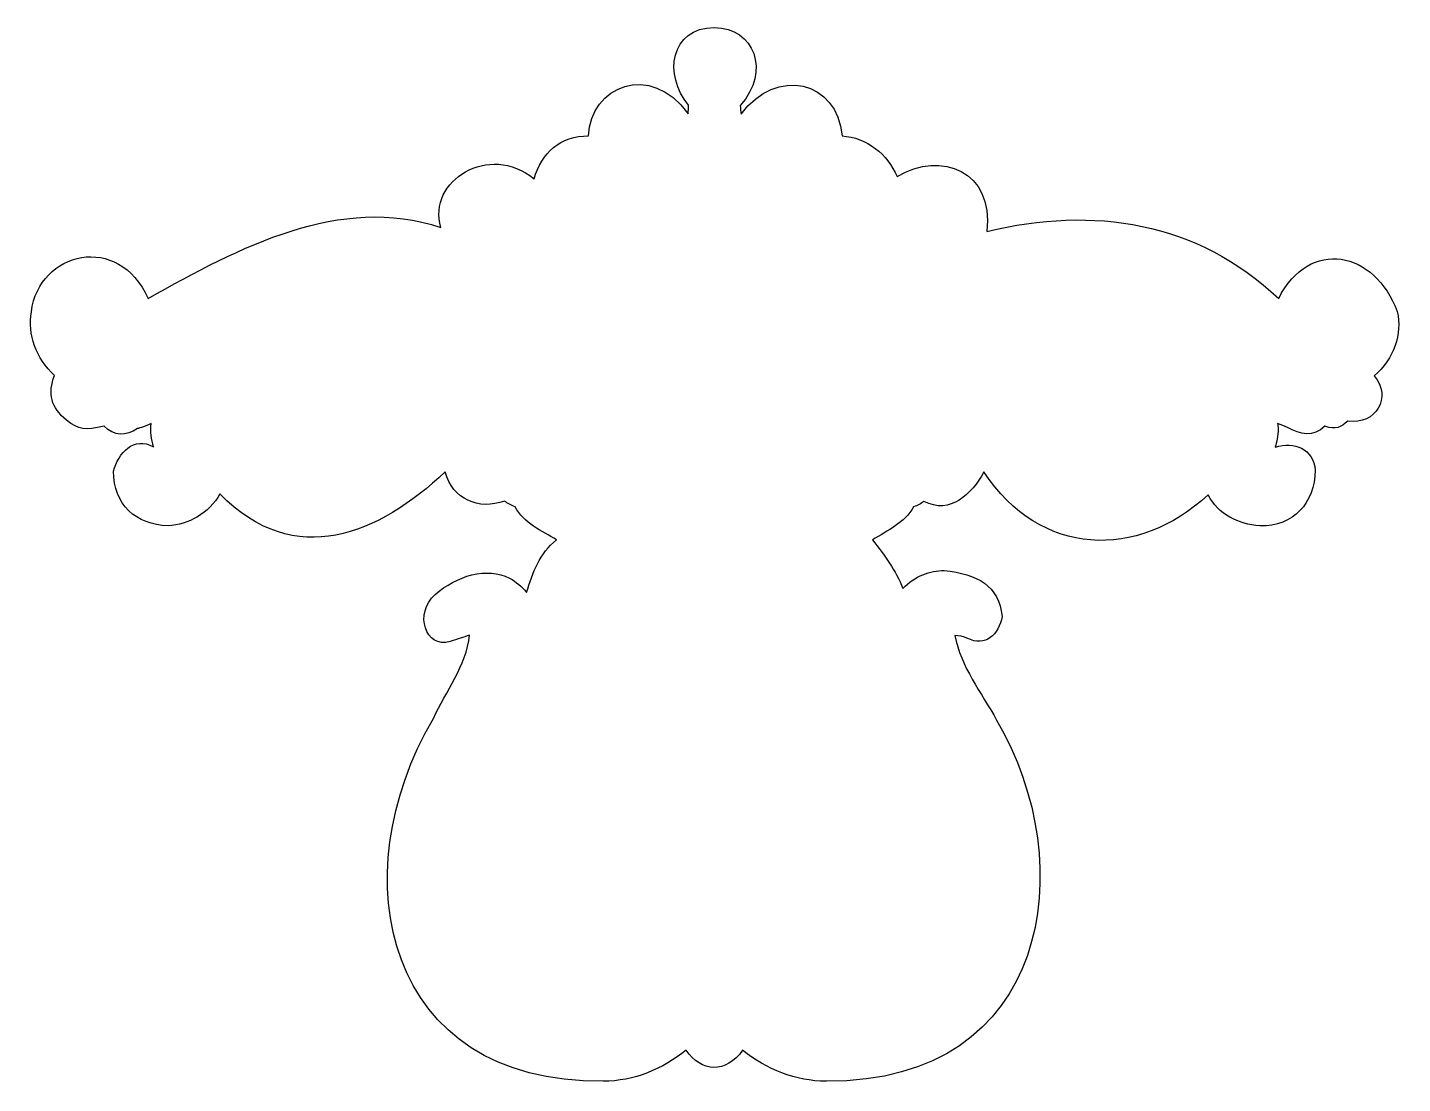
# Model space of a CAD drawing. Header units: centimetres. Extents: x -6.8 to 4.7, y 2.7 to 11.6.
import ezdxf

# ---------------------------------------------------------------- set-up
doc = ezdxf.new("R2010")
doc.units = ezdxf.units.CM
doc.header["$MEASUREMENT"] = 0
doc.layers.add('Layer 1', color=7, linetype='Continuous')

msp = doc.modelspace()

# ---------------------------------------------------------------- linework, layer by layer
at = {"layer": 'Layer 1', "color": 216}
msp.add_open_spline([(-1.26897, 10.9647), (-1.26895, 10.93985), (-1.27168, 10.91504), (-1.27393, 10.89029), (-1.27393, 10.89029), (-1.58601, 11.33441), (-2.09721, 11.12119), (-2.10902, 10.70508), (-2.10902, 10.70508), (-2.34434, 10.71225), (-2.50412, 10.56034), (-2.56626, 10.34541), (-2.56626, 10.34541), (-2.94344, 10.65401), (-3.4654, 10.32829), (-3.34843, 9.93696), (-3.34843, 9.93696), (-4.19738, 10.21719), (-5.03144, 9.77396), (-5.8074, 9.34), (-5.8074, 9.34), (-6.05204, 9.89326), (-6.72229, 9.74161), (-6.78719, 9.22672), (-6.78719, 9.22672), (-6.81959, 9.03675), (-6.74685, 8.83652), (-6.59288, 8.69342), (-6.59288, 8.69342), (-6.65171, 8.54294), (-6.62157, 8.41936), (-6.49201, 8.31887), (-6.49201, 8.31887), (-6.38606, 8.2328), (-6.33522, 8.2294), (-6.17699, 8.26678), (-6.17699, 8.26678), (-6.09354, 8.18063), (-5.99003, 8.18281), (-5.89505, 8.24694), (-5.89505, 8.24694), (-5.89747, 8.24568), (-5.84647, 8.26001), (-5.78012, 8.28828), (-5.78012, 8.28828), (-5.79069, 8.22298), (-5.77859, 8.15699), (-5.7611, 8.09398), (-5.7611, 8.09398), (-5.92647, 8.18403), (-6.05701, 8.04505), (-6.09762, 7.8881), (-6.09762, 7.8881), (-6.09849, 7.61109), (-5.90761, 7.43517), (-5.63873, 7.43086), (-5.63873, 7.43086), (-5.46877, 7.43941), (-5.29519, 7.53441), (-5.20465, 7.69793), (-5.20465, 7.69793), (-4.5736, 7.05344), (-3.86857, 7.36061), (-3.31371, 7.88231), (-3.31371, 7.88231), (-3.24944, 7.6519), (-3.03307, 7.55915), (-2.81348, 7.63757), (-2.81348, 7.63757), (-2.78929, 7.6191), (-2.7603, 7.60336), (-2.72583, 7.58961), (-2.72583, 7.58961), (-2.65547, 7.45306), (-2.49861, 7.38647), (-2.37857, 7.31097), (-2.37857, 7.31097), (-2.51836, 7.20135), (-2.57851, 7.03477), (-2.6291, 6.8711), (-2.6291, 6.8711), (-2.66981, 6.91866), (-2.71642, 6.96068), (-2.77214, 6.98934), (-2.77214, 6.98934), (-2.96339, 7.08772), (-3.21651, 7.01075), (-3.39639, 6.85291), (-3.39639, 6.85291), (-3.57627, 6.69508), (-3.47984, 6.3933), (-3.26988, 6.45935), (-3.26988, 6.45935), (-3.20566, 6.47857), (-3.16242, 6.49364), (-3.10865, 6.51144), (-3.10865, 6.51144), (-3.13615, 6.24911), (-3.30473, 6.04391), (-3.41127, 5.81277), (-3.41127, 5.81277), (-4.1918, 4.48592), (-3.82385, 2.74507), (-1.98583, 2.76427), (-1.98583, 2.76427), (-1.72785, 2.76429), (-1.48607, 2.86654), (-1.28882, 3.02638), (-1.28882, 3.02638), (-1.16245, 2.83709), (-0.95548, 2.82776), (-0.81505, 3.0239), (-0.81505, 3.0239), (-0.61559, 2.86567), (-0.36929, 2.76427), (-0.11225, 2.76427), (-0.11225, 2.76427), (1.76824, 2.75401), (2.03103, 4.5821), (1.31733, 5.79789), (1.31733, 5.79789), (1.19043, 6.02881), (1.01506, 6.24686), (0.96737, 6.50978), (0.96737, 6.50978), (0.99152, 6.5083), (1.04779, 6.49786), (1.06846, 6.48663), (1.06846, 6.48663), (1.22542, 6.40576), (1.33276, 6.51877), (1.36363, 6.66771), (1.36363, 6.66771), (1.33689, 6.92757), (1.15538, 7.02663), (0.87663, 7.05383), (0.87663, 7.05383), (0.76057, 7.05506), (0.62715, 7.00915), (0.53102, 6.90418), (0.53102, 6.90418), (0.46802, 7.05296), (0.37752, 7.18697), (0.27471, 7.31097), (0.27471, 7.31097), (0.40198, 7.39181), (0.5429, 7.45397), (0.62032, 7.58879), (0.62032, 7.58879), (0.65424, 7.60203), (0.68322, 7.61712), (0.70713, 7.63509), (0.70713, 7.63509), (0.92831, 7.51958), (1.10896, 7.69687), (1.20984, 7.88314), (1.20984, 7.88314), (1.68493, 7.16349), (2.50011, 7.14119), (3.09335, 7.69049), (3.09335, 7.69049), (3.17872, 7.52247), (3.34616, 7.44572), (3.52743, 7.42921), (3.52743, 7.42921), (3.81164, 7.42206), (3.98592, 7.62294), (3.99293, 7.89636), (3.99293, 7.89636), (3.97388, 8.08096), (3.81783, 8.13936), (3.65641, 8.09067), (3.65641, 8.09067), (3.66953, 8.13305), (3.68039, 8.18382), (3.68039, 8.24611), (3.68039, 8.24611), (3.68039, 8.26058), (3.67765, 8.27424), (3.67626, 8.28828), (3.67626, 8.28828), (3.7038, 8.27787), (3.73729, 8.26483), (3.75811, 8.25686), (3.75811, 8.25686), (3.86923, 8.19542), (3.97443, 8.17187), (4.0723, 8.26761), (4.0723, 8.26761), (4.16685, 8.23204), (4.20467, 8.25861), (4.26743, 8.30978), (4.26743, 8.30978), (4.50036, 8.27608), (4.63973, 8.50922), (4.4882, 8.69011), (4.4882, 8.69011), (4.6525, 8.834), (4.72506, 9.0428), (4.68085, 9.2292), (4.68085, 9.2292), (4.49557, 9.73797), (3.94433, 9.85623), (3.68535, 9.33917), (3.68535, 9.33917), (3.00118, 9.98821), (2.13097, 10.11948), (1.23465, 9.90306), (1.23465, 9.90306), (1.29418, 10.41337), (0.85213, 10.58428), (0.48141, 10.36443), (0.48141, 10.36443), (0.40061, 10.55236), (0.22868, 10.69276), (0.01922, 10.70508), (0.01922, 10.70508), (-0.01951, 11.16987), (-0.53203, 11.29241), (-0.82828, 10.88698), (-0.82828, 10.88698), (-0.83047, 10.91195), (-0.83474, 10.93984), (-0.83489, 10.95974), (-0.83489, 10.95974), (-0.57679, 11.25158), (-0.7199, 11.61334), (-1.05317, 11.61624), (-1.05317, 11.61624), (-1.42078, 11.61443), (-1.48321, 11.21734), (-1.26897, 10.9647)], degree=3, knots=[0, 0, 0, 0, 0.01694915, 0.01694915, 0.01694915, 0.01694915, 0.03389831, 0.03389831, 0.03389831, 0.03389831, 0.05084746, 0.05084746, 0.05084746, 0.05084746, 0.06779661, 0.06779661, 0.06779661, 0.06779661, 0.08474576, 0.08474576, 0.08474576, 0.08474576, 0.10169492, 0.10169492, 0.10169492, 0.10169492, 0.11864407, 0.11864407, 0.11864407, 0.11864407, 0.13559322, 0.13559322, 0.13559322, 0.13559322, 0.15254237, 0.15254237, 0.15254237, 0.15254237, 0.16949153, 0.16949153, 0.16949153, 0.16949153, 0.18644068, 0.18644068, 0.18644068, 0.18644068, 0.20338983, 0.20338983, 0.20338983, 0.20338983, 0.22033898, 0.22033898, 0.22033898, 0.22033898, 0.23728814, 0.23728814, 0.23728814, 0.23728814, 0.25423729, 0.25423729, 0.25423729, 0.25423729, 0.27118644, 0.27118644, 0.27118644, 0.27118644, 0.28813559, 0.28813559, 0.28813559, 0.28813559, 0.30508475, 0.30508475, 0.30508475, 0.30508475, 0.3220339, 0.3220339, 0.3220339, 0.3220339, 0.33898305, 0.33898305, 0.33898305, 0.33898305, 0.3559322, 0.3559322, 0.3559322, 0.3559322, 0.37288136, 0.37288136, 0.37288136, 0.37288136, 0.38983051, 0.38983051, 0.38983051, 0.38983051, 0.40677966, 0.40677966, 0.40677966, 0.40677966, 0.42372881, 0.42372881, 0.42372881, 0.42372881, 0.44067797, 0.44067797, 0.44067797, 0.44067797, 0.45762712, 0.45762712, 0.45762712, 0.45762712, 0.47457627, 0.47457627, 0.47457627, 0.47457627, 0.49152542, 0.49152542, 0.49152542, 0.49152542, 0.50847458, 0.50847458, 0.50847458, 0.50847458, 0.52542373, 0.52542373, 0.52542373, 0.52542373, 0.54237288, 0.54237288, 0.54237288, 0.54237288, 0.55932203, 0.55932203, 0.55932203, 0.55932203, 0.57627119, 0.57627119, 0.57627119, 0.57627119, 0.59322034, 0.59322034, 0.59322034, 0.59322034, 0.61016949, 0.61016949, 0.61016949, 0.61016949, 0.62711864, 0.62711864, 0.62711864, 0.62711864, 0.6440678, 0.6440678, 0.6440678, 0.6440678, 0.66101695, 0.66101695, 0.66101695, 0.66101695, 0.6779661, 0.6779661, 0.6779661, 0.6779661, 0.69491525, 0.69491525, 0.69491525, 0.69491525, 0.71186441, 0.71186441, 0.71186441, 0.71186441, 0.72881356, 0.72881356, 0.72881356, 0.72881356, 0.74576271, 0.74576271, 0.74576271, 0.74576271, 0.76271186, 0.76271186, 0.76271186, 0.76271186, 0.77966102, 0.77966102, 0.77966102, 0.77966102, 0.79661017, 0.79661017, 0.79661017, 0.79661017, 0.81355932, 0.81355932, 0.81355932, 0.81355932, 0.83050847, 0.83050847, 0.83050847, 0.83050847, 0.84745763, 0.84745763, 0.84745763, 0.84745763, 0.86440678, 0.86440678, 0.86440678, 0.86440678, 0.88135593, 0.88135593, 0.88135593, 0.88135593, 0.89830508, 0.89830508, 0.89830508, 0.89830508, 0.91525424, 0.91525424, 0.91525424, 0.91525424, 0.93220339, 0.93220339, 0.93220339, 0.93220339, 0.94915254, 0.94915254, 0.94915254, 0.94915254, 0.96610169, 0.96610169, 0.96610169, 0.96610169, 1, 1, 1, 1], dxfattribs=at)

doc.saveas('drawing.dxf')
